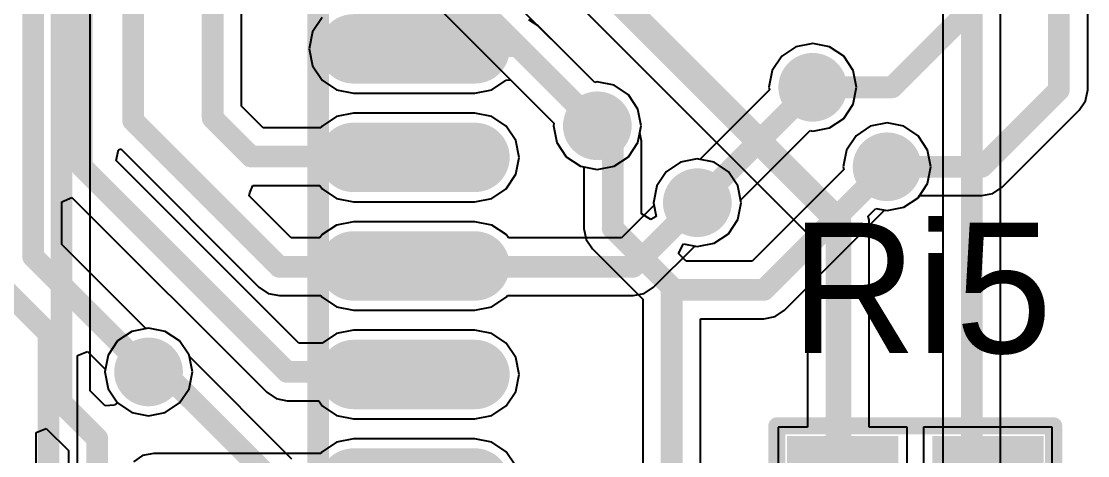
# Model space of a CAD drawing. Extents: x 60 to 151, y 116 to 276.
# Drawn here: x 85.82 to 98.3, y 175.06 to 180.14 of the extents above; entities that cross this region are included whole.
import ezdxf

# ---------------------------------------------------------------- set-up
doc = ezdxf.new("R2010")
doc.units = 0
doc.header["$MEASUREMENT"] = 0
doc.layers.get('0').update_dxf_attribs({"linetype": 'CONTINUOUS'})
for name, color, linetype in [('BOTTOMLAYER', 5, 'CONTINUOUS'), ('BOTTOMSOLDER', 6, 'CONTINUOUS'), ('MULTILAYER', 9, 'CONTINUOUS'), ('TOPLAYER', 1, 'CONTINUOUS'), ('TOPOVERLAY', 2, 'CONTINUOUS'), ('TOPPASTE', 8, 'CONTINUOUS'), ('TOPSOLDER', 216, 'CONTINUOUS'), ('VIAHOLELAYER', 16, 'CONTINUOUS')]:
    doc.layers.add(name, color=color, linetype=linetype)

# ---------------------------------------------------------------- blocks, each defined once
blk = doc.blocks.new('0603__57')
at = {"layer": 'TOPLAYER'}
for points in [[(-0.55, -0.6), (0.55, -0.6), (-0.55, 0.6), (0.55, 0.6)], [(1.15, -0.6), (2.25, -0.6), (1.15, 0.6), (2.25, 0.6)]]:
    blk.add_solid(points, dxfattribs=at)
at = {"layer": 'TOPOVERLAY', "const_width": 0.2}
for points in [[(-0.769, 0.819), (-0.769, -0.819)], [(2.469, 0.819), (-0.769, 0.819)], [(2.469, 0.819), (2.469, -0.819)], [(2.469, -0.819), (-0.769, -0.819)]]:
    blk.add_lwpolyline(points, dxfattribs=at)
at = {"layer": 'TOPOVERLAY', "const_width": 0.1}
for points in [[(-0.819, 0.819, 1), (-0.719, 0.819, 1)], [(-0.819, 0.819, 1), (-0.719, 0.819, 1)], [(2.419, 0.819, 1), (2.519, 0.819, 1)], [(2.419, 0.819, 1), (2.519, 0.819, 1)], [(-0.819, -0.819, 1), (-0.719, -0.819, 1)], [(-0.819, -0.819, 1), (-0.719, -0.819, 1)], [(2.419, -0.819, 1), (2.519, -0.819, 1)], [(2.419, -0.819, 1), (2.519, -0.819, 1)]]:
    blk.add_lwpolyline(points, format="xyb", close=True, dxfattribs=at)
at = {"layer": 'TOPPASTE'}
for points in [[(-0.55, -0.6), (0.55, -0.6), (-0.55, 0.6), (0.55, 0.6)], [(1.15, -0.6), (2.25, -0.6), (1.15, 0.6), (2.25, 0.6)]]:
    blk.add_solid(points, dxfattribs=at)
at = {"layer": 'TOPSOLDER'}
for points in [[(-0.652, -0.702), (0.652, -0.702), (-0.652, 0.702), (0.652, 0.702)], [(1.048, -0.702), (2.352, -0.702), (1.048, 0.702), (2.352, 0.702)]]:
    blk.add_solid(points, dxfattribs=at)
blk = doc.blocks.new('____14_96')
at = {"layer": 'TOPLAYER', "const_width": 0.61}
for points in [[(0.711, 0), (-0.711, 0)], [(6.999, 0), (5.577, 0)], [(0.711, -1.27), (-0.711, -1.27)], [(6.999, -1.27), (5.577, -1.27)], [(0.711, -2.54), (-0.711, -2.54)], [(6.999, -2.54), (5.577, -2.54)], [(0.711, -3.81), (-0.711, -3.81)], [(6.999, -3.81), (5.577, -3.81)], [(0.711, -5.08), (-0.711, -5.08)], [(6.999, -5.08), (5.577, -5.08)], [(0.711, -6.35), (-0.711, -6.35)], [(6.999, -6.35), (5.577, -6.35)], [(0.711, -7.62), (-0.711, -7.62)], [(6.999, -7.62), (5.577, -7.62)]]:
    blk.add_lwpolyline(points, dxfattribs=at)
at = {"layer": 'TOPLAYER', "const_width": 0.305}
for points in [[(-0.864, 0, 1), (-0.559, 0, 1)], [(0.559, 0, 1), (0.864, 0, 1)], [(5.424, 0, 1), (5.729, 0, 1)], [(6.847, 0, 1), (7.152, 0, 1)], [(-0.864, -1.27, 1), (-0.559, -1.27, 1)], [(0.559, -1.27, 1), (0.864, -1.27, 1)], [(5.424, -1.27, 1), (5.729, -1.27, 1)], [(6.847, -1.27, 1), (7.152, -1.27, 1)], [(-0.864, -2.54, 1), (-0.559, -2.54, 1)], [(0.559, -2.54, 1), (0.864, -2.54, 1)], [(5.424, -2.54, 1), (5.729, -2.54, 1)], [(6.847, -2.54, 1), (7.152, -2.54, 1)], [(-0.864, -3.81, 1), (-0.559, -3.81, 1)], [(0.559, -3.81, 1), (0.864, -3.81, 1)], [(5.424, -3.81, 1), (5.729, -3.81, 1)], [(6.847, -3.81, 1), (7.152, -3.81, 1)], [(-0.864, -5.08, 1), (-0.559, -5.08, 1)], [(0.559, -5.08, 1), (0.864, -5.08, 1)], [(5.424, -5.08, 1), (5.729, -5.08, 1)], [(6.847, -5.08, 1), (7.152, -5.08, 1)], [(-0.864, -6.35, 1), (-0.559, -6.35, 1)], [(0.559, -6.35, 1), (0.864, -6.35, 1)], [(5.424, -6.35, 1), (5.729, -6.35, 1)], [(6.847, -6.35, 1), (7.152, -6.35, 1)], [(-0.864, -7.62, 1), (-0.559, -7.62, 1)], [(0.559, -7.62, 1), (0.864, -7.62, 1)], [(5.424, -7.62, 1), (5.729, -7.62, 1)], [(6.847, -7.62, 1), (7.152, -7.62, 1)]]:
    blk.add_lwpolyline(points, format="xyb", close=True, dxfattribs=at)
at = {"layer": 'TOPOVERLAY', "const_width": 0.254}
for points in [[(1.124, -8.255), (1.124, 0.635)], [(1.124, 0.635), (2.509, 0.635)], [(3.779, 0.635), (5.164, 0.635)], [(5.164, -8.255), (5.164, 0.635)], [(1.124, -8.255), (5.164, -8.255)]]:
    blk.add_lwpolyline(points, dxfattribs=at)
at = {"layer": 'TOPOVERLAY', "const_width": 0.127}
for points in [[(1.06, 0.635, 1), (1.187, 0.635, 1)], [(1.06, 0.635, 1), (1.187, 0.635, 1)], [(2.445, 0.635, 1), (2.572, 0.635, 1)], [(2.445, 0.635, 1), (2.572, 0.635, 1)], [(3.715, 0.635, 1), (3.842, 0.635, 1)], [(3.715, 0.635, 1), (3.842, 0.635, 1)], [(5.1, 0.635, 1), (5.227, 0.635, 1)], [(5.1, 0.635, 1), (5.227, 0.635, 1)], [(1.06, -8.255, 1), (1.187, -8.255, 1)], [(1.06, -8.255, 1), (1.187, -8.255, 1)], [(5.1, -8.255, 1), (5.227, -8.255, 1)], [(5.1, -8.255, 1), (5.227, -8.255, 1)]]:
    blk.add_lwpolyline(points, format="xyb", close=True, dxfattribs=at)
at = {"layer": 'TOPOVERLAY', "const_width": 0.254}
blk.add_lwpolyline([(3.779, 0.635, -1), (2.509, 0.635)], format="xyb", dxfattribs=at)
at = {"layer": 'TOPPASTE', "const_width": 0.61}
for points in [[(0.711, 0), (-0.711, 0)], [(6.999, 0), (5.577, 0)], [(0.711, -1.27), (-0.711, -1.27)], [(6.999, -1.27), (5.577, -1.27)], [(0.711, -2.54), (-0.711, -2.54)], [(6.999, -2.54), (5.577, -2.54)], [(0.711, -3.81), (-0.711, -3.81)], [(6.999, -3.81), (5.577, -3.81)], [(0.711, -5.08), (-0.711, -5.08)], [(6.999, -5.08), (5.577, -5.08)], [(0.711, -6.35), (-0.711, -6.35)], [(6.999, -6.35), (5.577, -6.35)], [(0.711, -7.62), (-0.711, -7.62)], [(6.999, -7.62), (5.577, -7.62)]]:
    blk.add_lwpolyline(points, dxfattribs=at)
at = {"layer": 'TOPPASTE', "const_width": 0.305}
for points in [[(-0.864, 0, 1), (-0.559, 0, 1)], [(0.559, 0, 1), (0.864, 0, 1)], [(5.424, 0, 1), (5.729, 0, 1)], [(6.847, 0, 1), (7.152, 0, 1)], [(-0.864, -1.27, 1), (-0.559, -1.27, 1)], [(0.559, -1.27, 1), (0.864, -1.27, 1)], [(5.424, -1.27, 1), (5.729, -1.27, 1)], [(6.847, -1.27, 1), (7.152, -1.27, 1)], [(-0.864, -2.54, 1), (-0.559, -2.54, 1)], [(0.559, -2.54, 1), (0.864, -2.54, 1)], [(5.424, -2.54, 1), (5.729, -2.54, 1)], [(6.847, -2.54, 1), (7.152, -2.54, 1)], [(-0.864, -3.81, 1), (-0.559, -3.81, 1)], [(0.559, -3.81, 1), (0.864, -3.81, 1)], [(5.424, -3.81, 1), (5.729, -3.81, 1)], [(6.847, -3.81, 1), (7.152, -3.81, 1)], [(-0.864, -5.08, 1), (-0.559, -5.08, 1)], [(0.559, -5.08, 1), (0.864, -5.08, 1)], [(5.424, -5.08, 1), (5.729, -5.08, 1)], [(6.847, -5.08, 1), (7.152, -5.08, 1)], [(-0.864, -6.35, 1), (-0.559, -6.35, 1)], [(0.559, -6.35, 1), (0.864, -6.35, 1)], [(5.424, -6.35, 1), (5.729, -6.35, 1)], [(6.847, -6.35, 1), (7.152, -6.35, 1)], [(-0.864, -7.62, 1), (-0.559, -7.62, 1)], [(0.559, -7.62, 1), (0.864, -7.62, 1)], [(5.424, -7.62, 1), (5.729, -7.62, 1)], [(6.847, -7.62, 1), (7.152, -7.62, 1)]]:
    blk.add_lwpolyline(points, format="xyb", close=True, dxfattribs=at)
at = {"layer": 'TOPSOLDER', "const_width": 0.813}
for points in [[(0.711, 0), (-0.711, 0)], [(6.999, 0), (5.577, 0)], [(0.711, -1.27), (-0.711, -1.27)], [(6.999, -1.27), (5.577, -1.27)], [(0.711, -2.54), (-0.711, -2.54)], [(6.999, -2.54), (5.577, -2.54)], [(0.711, -3.81), (-0.711, -3.81)], [(6.999, -3.81), (5.577, -3.81)], [(0.711, -5.08), (-0.711, -5.08)], [(6.999, -5.08), (5.577, -5.08)], [(0.711, -6.35), (-0.711, -6.35)], [(6.999, -6.35), (5.577, -6.35)], [(0.711, -7.62), (-0.711, -7.62)], [(6.999, -7.62), (5.577, -7.62)]]:
    blk.add_lwpolyline(points, dxfattribs=at)
at = {"layer": 'TOPSOLDER', "const_width": 0.406}
for points in [[(-0.914, 0, 1), (-0.508, 0, 1)], [(0.508, 0, 1), (0.914, 0, 1)], [(5.374, 0, 1), (5.78, 0, 1)], [(6.796, 0, 1), (7.202, 0, 1)], [(-0.914, -1.27, 1), (-0.508, -1.27, 1)], [(0.508, -1.27, 1), (0.914, -1.27, 1)], [(5.374, -1.27, 1), (5.78, -1.27, 1)], [(6.796, -1.27, 1), (7.202, -1.27, 1)], [(-0.914, -2.54, 1), (-0.508, -2.54, 1)], [(0.508, -2.54, 1), (0.914, -2.54, 1)], [(5.374, -2.54, 1), (5.78, -2.54, 1)], [(6.796, -2.54, 1), (7.202, -2.54, 1)], [(-0.914, -3.81, 1), (-0.508, -3.81, 1)], [(0.508, -3.81, 1), (0.914, -3.81, 1)], [(5.374, -3.81, 1), (5.78, -3.81, 1)], [(6.796, -3.81, 1), (7.202, -3.81, 1)], [(-0.914, -5.08, 1), (-0.508, -5.08, 1)], [(0.508, -5.08, 1), (0.914, -5.08, 1)], [(5.374, -5.08, 1), (5.78, -5.08, 1)], [(6.796, -5.08, 1), (7.202, -5.08, 1)], [(-0.914, -6.35, 1), (-0.508, -6.35, 1)], [(0.508, -6.35, 1), (0.914, -6.35, 1)], [(5.374, -6.35, 1), (5.78, -6.35, 1)], [(6.796, -6.35, 1), (7.202, -6.35, 1)], [(-0.914, -7.62, 1), (-0.508, -7.62, 1)], [(0.508, -7.62, 1), (0.914, -7.62, 1)], [(5.374, -7.62, 1), (5.78, -7.62, 1)], [(6.796, -7.62, 1), (7.202, -7.62, 1)]]:
    blk.add_lwpolyline(points, format="xyb", close=True, dxfattribs=at)

msp = doc.modelspace()

# ---------------------------------------------------------------- linework, layer by layer
at = {"layer": 'BOTTOMLAYER'}
for p, q in [((96.605, 182.646), (96.605, 174.945)), ((97.279, 174.806), (97.279, 182.646)), ((86.629, 175.815), (86.629, 181.901)), ((92.531, 179.423), (90.61, 181.344)), ((90.233, 180.769), (92.055, 178.947)), ((94.886, 179.84), (94.719, 179.729)), ((95.082, 179.879), (94.886, 179.84)), ((95.278, 179.84), (95.082, 179.879)), ((95.445, 179.729), (95.278, 179.84)), ((94.719, 179.729), (94.608, 179.562)), ((95.556, 179.562), (95.445, 179.729)), ((94.608, 179.562), (94.569, 179.366)), ((95.595, 179.366), (95.556, 179.562)), ((92.562, 179.429), (92.531, 179.423)), ((92.758, 179.39), (92.562, 179.429)), ((92.925, 179.279), (92.758, 179.39)), ((93.036, 179.112), (92.925, 179.279)), ((94.575, 179.335), (93.763, 178.523)), ((94.569, 179.366), (94.575, 179.335)), ((95.556, 179.17), (95.595, 179.366)), ((95.445, 179.003), (95.556, 179.17)), ((93.075, 178.916), (93.036, 179.112)), ((92.055, 178.947), (92.049, 178.916)), ((92.049, 178.916), (92.088, 178.72)), ((93.059, 178.835), (93.075, 178.916)), ((95.278, 178.892), (95.445, 179.003)), ((95.756, 178.91), (95.589, 178.799)), ((95.952, 178.949), (95.756, 178.91)), ((96.148, 178.91), (95.952, 178.949)), ((96.315, 178.799), (96.148, 178.91)), ((93.079, 178.736), (93.059, 178.835)), ((94.239, 178.047), (95.051, 178.859)), ((95.051, 178.859), (95.082, 178.853)), ((95.082, 178.853), (95.278, 178.892)), ((95.589, 178.799), (95.478, 178.632)), ((96.426, 178.632), (96.315, 178.799)), ((92.088, 178.72), (92.199, 178.553)), ((93.079, 177.886), (93.079, 178.736)), ((92.199, 178.553), (92.366, 178.442)), ((93.732, 178.529), (93.536, 178.49)), ((93.763, 178.523), (93.732, 178.529)), ((95.478, 178.632), (95.439, 178.436)), ((96.465, 178.436), (96.426, 178.632)), ((92.366, 178.442), (92.405, 178.434)), ((92.405, 178.434), (92.405, 177.716)), ((93.536, 178.49), (93.369, 178.379)), ((95.445, 178.405), (94.373, 177.333)), ((95.439, 178.436), (95.445, 178.405)), ((96.426, 178.24), (96.465, 178.436)), ((93.369, 178.379), (93.258, 178.212)), ((93.258, 178.212), (93.219, 178.016)), ((96.315, 178.073), (96.426, 178.24)), ((94.245, 178.016), (94.239, 178.047)), ((96.148, 177.962), (96.315, 178.073)), ((93.219, 178.016), (93.251, 177.855)), ((94.206, 177.82), (94.245, 178.016)), ((94.75, 176.758), (95.921, 177.929)), ((95.921, 177.929), (95.952, 177.923)), ((95.952, 177.923), (96.148, 177.962)), ((93.188, 177.821), (93.079, 177.886)), ((93.251, 177.855), (93.188, 177.821)), ((94.095, 177.653), (94.206, 177.82)), ((92.405, 177.716), (92.431, 177.587)), ((93.928, 177.542), (94.095, 177.653)), ((92.431, 177.587), (92.504, 177.478)), ((93.511, 177.423), (93.571, 177.535)), ((93.571, 177.535), (93.732, 177.503)), ((93.732, 177.503), (93.928, 177.542)), ((92.504, 177.478), (92.504, 177.478)), ((92.504, 177.478), (92.504, 177.478)), ((92.504, 177.478), (93.095, 176.887)), ((93.601, 177.333), (93.511, 177.423)), ((94.373, 177.333), (93.601, 177.333)), ((93.095, 176.887), (93.095, 173.745)), ((93.769, 173.606), (93.769, 176.659)), ((93.769, 176.659), (94.512, 176.659)), ((94.512, 176.659), (94.641, 176.685)), ((94.641, 176.685), (94.75, 176.758)), ((94.75, 176.758), (94.75, 176.758)), ((94.75, 176.758), (94.75, 176.758)), ((87.312, 176.549), (87.116, 176.51)), ((87.508, 176.51), (87.312, 176.549)), ((87.116, 176.51), (86.949, 176.399)), ((87.675, 176.399), (87.508, 176.51)), ((86.949, 176.399), (86.838, 176.232)), ((87.786, 176.232), (87.675, 176.399)), ((86.838, 176.232), (86.799, 176.036)), ((87.79, 176.215), (87.786, 176.232)), ((88.99, 175.014), (87.79, 176.215)), ((86.799, 176.036), (86.838, 175.84)), ((86.803, 175.641), (86.629, 175.815)), ((86.838, 175.84), (86.948, 175.675)), ((86.923, 175.654), (86.914, 175.646)), ((86.948, 175.675), (86.923, 175.654)), ((86.923, 175.654), (86.923, 175.654)), ((86.948, 175.675), (86.948, 175.675)), ((86.914, 175.646), (86.803, 175.641)), ((85.999, 175.327), (86.116, 175.376)), ((85.999, 166.546), (85.999, 175.327)), ((86.116, 175.376), (86.375, 175.117)), ((86.375, 175.117), (86.375, 165.518))]:
    msp.add_line(p, q, dxfattribs=at)
at = {"layer": 'BOTTOMLAYER', "const_width": 0.254}
for points in [[(86.292, 175.676), (86.292, 183.326)], [(96.942, 174.806), (96.942, 183.206)], [(90.372, 181.106), (92.532, 178.946)], [(93.732, 178.016), (95.082, 179.366)], [(92.532, 178.946), (92.562, 178.946)], [(92.562, 178.916), (92.742, 178.736)], [(92.742, 177.716), (92.742, 178.736)], [(94.512, 176.996), (95.952, 178.436)], [(92.742, 177.716), (93.462, 176.996)], [(93.432, 173.606), (93.432, 177.026)], [(93.462, 176.996), (94.512, 176.996)], [(87.312, 176.036), (87.492, 176.036)], [(87.492, 176.036), (88.752, 174.776)], [(86.292, 175.676), (86.712, 175.256)], [(86.712, 165.266), (86.712, 175.256)]]:
    msp.add_lwpolyline(points, dxfattribs=at)
at = {"layer": 'BOTTOMLAYER'}
for points, const_width in [([(94.932, 179.366, 1), (95.232, 179.366, 1)], 0.3), ([(95.018, 179.366, 1), (95.145, 179.366, 1)], 0.127), ([(92.412, 178.916, 1), (92.712, 178.916, 1)], 0.3), ([(92.468, 178.946, 1), (92.595, 178.946, 1)], 0.127), ([(92.468, 178.946, 1), (92.595, 178.946, 1)], 0.127), ([(92.498, 178.946, 1), (92.625, 178.946, 1)], 0.127), ([(92.498, 178.916, 1), (92.625, 178.916, 1)], 0.127), ([(92.678, 178.736, 1), (92.805, 178.736, 1)], 0.127), ([(92.678, 178.736, 1), (92.805, 178.736, 1)], 0.127), ([(95.802, 178.436, 1), (96.102, 178.436, 1)], 0.3), ([(95.889, 178.436, 1), (96.016, 178.436, 1)], 0.127), ([(93.582, 178.016, 1), (93.882, 178.016, 1)], 0.3), ([(93.668, 178.016, 1), (93.795, 178.016, 1)], 0.127), ([(92.678, 177.716, 1), (92.805, 177.716, 1)], 0.127), ([(92.678, 177.716, 1), (92.805, 177.716, 1)], 0.127), ([(93.369, 177.026, 1), (93.496, 177.026, 1)], 0.127), ([(93.399, 176.996, 1), (93.526, 176.996, 1)], 0.127), ([(93.399, 176.996, 1), (93.526, 176.996, 1)], 0.127), ([(94.449, 176.996, 1), (94.576, 176.996, 1)], 0.127), ([(94.449, 176.996, 1), (94.576, 176.996, 1)], 0.127), ([(87.162, 176.036, 1), (87.462, 176.036, 1)], 0.3), ([(87.248, 176.036, 1), (87.375, 176.036, 1)], 0.127), ([(87.428, 176.036, 1), (87.555, 176.036, 1)], 0.127), ([(87.428, 176.036, 1), (87.555, 176.036, 1)], 0.127), ([(86.228, 175.676, 1), (86.355, 175.676, 1)], 0.127), ([(86.228, 175.676, 1), (86.355, 175.676, 1)], 0.127), ([(86.649, 175.256, 1), (86.776, 175.256, 1)], 0.127), ([(86.649, 175.256, 1), (86.776, 175.256, 1)], 0.127)]:
    msp.add_lwpolyline(points, format="xyb", close=True, dxfattribs=dict(at, const_width=const_width))
at = {"layer": 'BOTTOMSOLDER', "const_width": 0.402}
for points in [[(94.881, 179.366, 1), (95.283, 179.366, 1)], [(92.361, 178.916, 1), (92.763, 178.916, 1)], [(95.751, 178.436, 1), (96.153, 178.436, 1)], [(93.531, 178.016, 1), (93.933, 178.016, 1)], [(87.111, 176.036, 1), (87.513, 176.036, 1)]]:
    msp.add_lwpolyline(points, format="xyb", close=True, dxfattribs=at)
at = {"layer": 'MULTILAYER', "const_width": 0.3}
for points in [[(94.932, 179.366, 1), (95.232, 179.366, 1)], [(92.412, 178.916, 1), (92.712, 178.916, 1)], [(95.802, 178.436, 1), (96.102, 178.436, 1)], [(93.582, 178.016, 1), (93.882, 178.016, 1)], [(87.162, 176.036, 1), (87.462, 176.036, 1)]]:
    msp.add_lwpolyline(points, format="xyb", close=True, dxfattribs=at)
at = {"layer": 'TOPLAYER'}
for p, q in [((88.399, 179.145), (88.399, 181.756)), ((91.873, 180.806), (95.022, 177.657)), ((98.299, 179.336), (98.299, 180.479)), ((89.343, 180.182), (89.23, 180.014)), ((91.87, 180.084), (91.761, 180.157)), ((92.531, 179.423), (91.87, 180.084)), ((89.23, 180.014), (89.191, 179.816)), ((89.191, 179.816), (89.23, 179.618)), ((89.23, 179.618), (89.343, 179.45)), ((89.343, 179.45), (89.511, 179.337)), ((91.329, 179.337), (91.497, 179.45)), ((91.497, 179.45), (91.547, 179.455)), ((91.547, 179.455), (92.055, 178.947)), ((92.562, 179.429), (92.531, 179.423)), ((92.758, 179.39), (92.562, 179.429)), ((89.511, 179.337), (89.709, 179.298)), ((89.709, 179.298), (91.131, 179.298)), ((91.131, 179.298), (91.329, 179.337)), ((92.925, 179.279), (92.758, 179.39)), ((93.036, 179.112), (92.925, 179.279)), ((98.273, 179.207), (98.299, 179.336)), ((88.651, 178.893), (88.399, 179.145)), ((98.2, 179.098), (98.273, 179.207)), ((89.511, 179.025), (89.343, 178.912)), ((89.709, 179.064), (89.511, 179.025)), ((91.131, 179.064), (89.709, 179.064)), ((91.329, 179.025), (91.131, 179.064)), ((91.497, 178.912), (91.329, 179.025)), ((93.075, 178.916), (93.036, 179.112)), ((97.3, 178.198), (98.2, 179.098)), ((98.2, 179.098), (98.2, 179.098)), ((98.2, 179.098), (98.2, 179.098)), ((89.343, 178.912), (89.329, 178.893)), ((91.61, 178.744), (91.497, 178.912)), ((92.055, 178.947), (92.049, 178.916)), ((92.049, 178.916), (92.088, 178.72)), ((93.036, 178.72), (93.075, 178.916)), ((89.329, 178.893), (88.651, 178.893)), ((86.959, 178.635), (86.986, 178.646)), ((86.986, 178.646), (88.604, 177.028)), ((91.649, 178.546), (91.61, 178.744)), ((92.088, 178.72), (92.199, 178.553)), ((92.925, 178.553), (93.036, 178.72)), ((86.934, 178.51), (86.959, 178.635)), ((91.61, 178.348), (91.649, 178.546)), ((92.199, 178.553), (92.366, 178.442)), ((92.758, 178.442), (92.925, 178.553)), ((93.732, 178.529), (93.536, 178.49)), ((93.928, 178.49), (93.732, 178.529)), ((89.071, 176.373), (86.934, 178.51)), ((92.366, 178.442), (92.562, 178.403)), ((92.562, 178.403), (92.758, 178.442)), ((93.536, 178.49), (93.369, 178.379)), ((94.095, 178.379), (93.928, 178.49)), ((91.497, 178.18), (91.61, 178.348)), ((93.369, 178.379), (93.258, 178.212)), ((94.206, 178.212), (94.095, 178.379)), ((88.495, 178.132), (88.531, 178.219)), ((88.531, 178.219), (89.316, 178.219)), ((89.316, 178.219), (89.343, 178.18)), ((89.343, 178.18), (89.511, 178.067)), ((91.329, 178.067), (91.497, 178.18)), ((93.258, 178.212), (93.219, 178.016)), ((94.245, 178.016), (94.206, 178.212)), ((97.191, 178.125), (97.3, 178.198)), ((97.3, 178.198), (97.3, 178.198)), ((97.3, 178.198), (97.3, 178.198)), ((86.299, 178.027), (86.416, 178.076)), ((86.299, 177.525), (86.299, 178.027)), ((86.416, 178.076), (88.694, 175.798)), ((88.488, 178.097), (88.495, 178.132)), ((88.981, 177.603), (88.488, 178.097)), ((89.511, 178.067), (89.709, 178.028)), ((89.709, 178.028), (91.131, 178.028)), ((91.131, 178.028), (91.329, 178.067)), ((96.148, 177.962), (96.315, 178.073)), ((96.315, 178.073), (96.332, 178.099)), ((96.332, 178.099), (97.062, 178.099)), ((97.062, 178.099), (97.191, 178.125)), ((93.225, 177.985), (92.843, 177.603)), ((93.219, 178.016), (93.225, 177.985)), ((94.206, 177.82), (94.245, 178.016)), ((95.732, 177.859), (95.821, 177.949)), ((95.821, 177.949), (95.952, 177.923)), ((95.952, 177.923), (96.148, 177.962)), ((89.709, 177.794), (89.511, 177.755)), ((91.131, 177.794), (89.709, 177.794)), ((91.329, 177.755), (91.131, 177.794)), ((94.095, 177.653), (94.206, 177.82)), ((95.742, 177.806), (95.732, 177.859)), ((95.742, 175.389), (95.742, 177.806)), ((89.511, 177.755), (89.343, 177.642)), ((91.497, 177.642), (91.329, 177.755)), ((93.928, 177.542), (94.095, 177.653)), ((95.022, 177.657), (95.022, 175.389)), ((87.281, 176.543), (86.299, 177.525)), ((89.316, 177.603), (88.981, 177.603)), ((89.343, 177.642), (89.316, 177.603)), ((91.524, 177.603), (91.497, 177.642)), ((92.843, 177.603), (91.524, 177.603)), ((93.732, 177.503), (93.928, 177.542)), ((93.22, 177.028), (93.701, 177.509)), ((93.701, 177.509), (93.732, 177.503)), ((88.604, 177.028), (88.604, 177.028)), ((88.604, 177.028), (88.604, 177.028)), ((88.604, 177.028), (88.604, 177.028)), ((88.604, 177.028), (88.604, 177.028)), ((88.604, 177.028), (88.604, 177.028)), ((88.604, 177.028), (88.604, 177.028)), ((88.604, 177.028), (88.604, 177.028)), ((88.604, 177.028), (88.604, 177.028)), ((88.604, 177.028), (88.604, 177.028)), ((88.604, 177.028), (88.604, 177.028)), ((88.604, 177.028), (88.604, 177.028)), ((88.604, 177.028), (88.713, 176.955)), ((93.111, 176.955), (93.22, 177.028)), ((93.22, 177.028), (93.22, 177.028)), ((93.22, 177.028), (93.22, 177.028)), ((88.713, 176.955), (88.842, 176.929)), ((88.842, 176.929), (89.329, 176.929)), ((89.329, 176.929), (89.343, 176.91)), ((89.343, 176.91), (89.511, 176.797)), ((91.329, 176.797), (91.497, 176.91)), ((91.497, 176.91), (91.511, 176.929)), ((91.511, 176.929), (92.982, 176.929)), ((92.982, 176.929), (93.111, 176.955)), ((89.511, 176.797), (89.709, 176.758)), ((91.131, 176.758), (91.329, 176.797)), ((89.709, 176.758), (91.131, 176.758)), ((87.312, 176.549), (87.281, 176.543)), ((87.508, 176.51), (87.312, 176.549)), ((89.709, 176.524), (89.511, 176.485)), ((91.131, 176.524), (89.709, 176.524)), ((91.329, 176.485), (91.131, 176.524)), ((87.675, 176.399), (87.508, 176.51)), ((89.511, 176.485), (89.343, 176.373)), ((91.497, 176.372), (91.329, 176.485)), ((86.479, 176.227), (86.596, 176.276)), ((86.596, 176.276), (86.805, 176.067)), ((87.786, 176.232), (87.675, 176.399)), ((89.343, 176.373), (89.071, 176.373)), ((91.61, 176.204), (91.497, 176.372)), ((86.479, 174.521), (86.479, 176.227)), ((87.825, 176.036), (87.786, 176.232)), ((91.649, 176.006), (91.61, 176.204)), ((86.805, 176.067), (86.799, 176.036)), ((86.799, 176.036), (86.838, 175.84)), ((87.786, 175.84), (87.825, 176.036)), ((91.61, 175.808), (91.649, 176.006)), ((86.838, 175.84), (86.949, 175.673)), ((87.675, 175.673), (87.786, 175.84)), ((88.694, 175.798), (88.803, 175.725)), ((91.497, 175.64), (91.61, 175.808)), ((86.949, 175.673), (87.116, 175.562)), ((87.508, 175.562), (87.675, 175.673)), ((88.803, 175.725), (88.932, 175.699)), ((88.932, 175.699), (89.303, 175.699)), ((89.303, 175.699), (89.343, 175.64)), ((87.116, 175.562), (87.312, 175.523)), ((87.312, 175.523), (87.508, 175.562)), ((89.343, 175.64), (89.511, 175.527)), ((89.511, 175.527), (89.709, 175.488)), ((91.131, 175.488), (91.329, 175.527)), ((91.329, 175.527), (91.497, 175.64)), ((89.709, 175.488), (91.131, 175.488)), ((95.022, 175.389), (94.679, 175.389)), ((94.679, 175.389), (94.679, 173.783)), ((96.185, 175.389), (95.742, 175.389)), ((96.185, 173.783), (96.185, 175.389)), ((97.885, 175.389), (96.379, 175.389)), ((96.379, 175.389), (96.379, 173.783)), ((97.885, 174.489), (97.885, 175.389)), ((89.511, 175.215), (89.343, 175.102)), ((89.709, 175.254), (89.511, 175.215)), ((91.131, 175.254), (89.709, 175.254)), ((91.329, 175.215), (91.131, 175.254)), ((91.497, 175.102), (91.329, 175.215)), ((87.243, 175.057), (87.134, 174.984)), ((87.372, 175.083), (87.243, 175.057)), ((89.329, 175.083), (87.372, 175.083)), ((89.343, 175.102), (89.329, 175.083)), ((91.61, 174.934), (91.497, 175.102))]:
    msp.add_line(p, q, dxfattribs=at)
for points, const_width in [([(87.132, 178.976), (87.132, 183.206)], 0.254), ([(88.062, 179.006), (88.062, 182.126)], 0.254), ([(86.532, 178.436), (86.532, 181.586)], 0.254), ([(92.022, 181.166), (95.382, 177.806)], 0.3), ([(97.962, 179.336), (97.962, 180.866)], 0.254), ([(85.962, 177.386), (85.962, 180.596)], 0.254), ([(96.012, 179.366), (97.032, 180.386)], 0.254), ([(90.432, 179.846), (91.632, 179.846)], 0.254), ([(91.632, 179.846), (92.562, 178.916)], 0.254), ([(95.082, 179.366), (96.012, 179.366)], 0.254), ([(97.062, 178.436), (97.962, 179.336)], 0.254), ([(87.132, 178.976), (88.842, 177.266)], 0.254), ([(88.062, 179.006), (88.512, 178.556)], 0.254), ([(88.512, 178.556), (90.552, 178.556)], 0.254), ([(90.552, 178.556), (90.582, 178.586)], 0.254), ([(86.532, 178.436), (88.932, 176.036)], 0.254), ([(95.952, 178.436), (97.062, 178.436)], 0.254), ([(92.982, 177.266), (93.732, 178.016)], 0.254), ([(95.382, 174.506), (95.382, 177.806)], 0.3), ([(85.962, 177.386), (87.312, 176.036)], 0.254), ([(88.842, 177.266), (90.42, 177.266)], 0.254), ([(90.462, 177.266), (92.982, 177.266)], 0.254), ([(85.505, 177.123), (86.142, 176.486)], 0.254), ([(86.142, 170.576), (86.142, 176.486)], 0.254), ([(88.932, 176.036), (90.552, 176.036)], 0.254)]:
    msp.add_lwpolyline(points, dxfattribs=dict(at, const_width=const_width))
for points, const_width in [([(90.369, 179.846, 1), (90.496, 179.846, 1)], 0.127), ([(91.569, 179.846, 1), (91.696, 179.846, 1)], 0.127), ([(91.569, 179.846, 1), (91.696, 179.846, 1)], 0.127), ([(94.932, 179.366, 1), (95.232, 179.366, 1)], 0.3), ([(95.018, 179.366, 1), (95.145, 179.366, 1)], 0.127), ([(95.949, 179.366, 1), (96.076, 179.366, 1)], 0.127), ([(95.949, 179.366, 1), (96.076, 179.366, 1)], 0.127), ([(97.899, 179.336, 1), (98.026, 179.336, 1)], 0.127), ([(97.899, 179.336, 1), (98.026, 179.336, 1)], 0.127), ([(92.412, 178.916, 1), (92.712, 178.916, 1)], 0.3), ([(87.068, 178.976, 1), (87.195, 178.976, 1)], 0.127), ([(87.068, 178.976, 1), (87.195, 178.976, 1)], 0.127), ([(87.999, 179.006, 1), (88.126, 179.006, 1)], 0.127), ([(87.999, 179.006, 1), (88.126, 179.006, 1)], 0.127), ([(92.498, 178.916, 1), (92.625, 178.916, 1)], 0.127), ([(88.448, 178.556, 1), (88.575, 178.556, 1)], 0.127), ([(88.448, 178.556, 1), (88.575, 178.556, 1)], 0.127), ([(90.489, 178.556, 1), (90.616, 178.556, 1)], 0.127), ([(90.489, 178.556, 1), (90.616, 178.556, 1)], 0.127), ([(90.519, 178.586, 1), (90.646, 178.586, 1)], 0.127), ([(95.802, 178.436, 1), (96.102, 178.436, 1)], 0.3), ([(86.469, 178.436, 1), (86.596, 178.436, 1)], 0.127), ([(86.469, 178.436, 1), (86.596, 178.436, 1)], 0.127), ([(95.889, 178.436, 1), (96.016, 178.436, 1)], 0.127), ([(96.998, 178.436, 1), (97.125, 178.436, 1)], 0.127), ([(96.998, 178.436, 1), (97.125, 178.436, 1)], 0.127), ([(93.582, 178.016, 1), (93.882, 178.016, 1)], 0.3), ([(93.668, 178.016, 1), (93.795, 178.016, 1)], 0.127), ([(95.307, 177.806, 1), (95.457, 177.806, 1)], 0.15), ([(95.307, 177.806, 1), (95.457, 177.806, 1)], 0.15), ([(85.898, 177.386, 1), (86.025, 177.386, 1)], 0.127), ([(85.898, 177.386, 1), (86.025, 177.386, 1)], 0.127), ([(88.778, 177.266, 1), (88.905, 177.266, 1)], 0.127), ([(88.778, 177.266, 1), (88.905, 177.266, 1)], 0.127), ([(90.356, 177.266, 1), (90.483, 177.266, 1)], 0.127), ([(90.399, 177.266, 1), (90.526, 177.266, 1)], 0.127), ([(92.918, 177.266, 1), (93.045, 177.266, 1)], 0.127), ([(92.918, 177.266, 1), (93.045, 177.266, 1)], 0.127), ([(86.078, 176.486, 1), (86.205, 176.486, 1)], 0.127), ([(86.078, 176.486, 1), (86.205, 176.486, 1)], 0.127), ([(87.162, 176.036, 1), (87.462, 176.036, 1)], 0.3), ([(87.248, 176.036, 1), (87.375, 176.036, 1)], 0.127), ([(88.869, 176.036, 1), (88.996, 176.036, 1)], 0.127), ([(88.869, 176.036, 1), (88.996, 176.036, 1)], 0.127), ([(90.489, 176.036, 1), (90.616, 176.036, 1)], 0.127)]:
    msp.add_lwpolyline(points, format="xyb", close=True, dxfattribs=dict(at, const_width=const_width))
at = {"layer": 'TOPSOLDER', "const_width": 0.402}
for points in [[(94.881, 179.366, 1), (95.283, 179.366, 1)], [(92.361, 178.916, 1), (92.763, 178.916, 1)], [(95.751, 178.436, 1), (96.153, 178.436, 1)], [(93.531, 178.016, 1), (93.933, 178.016, 1)], [(87.111, 176.036, 1), (87.513, 176.036, 1)]]:
    msp.add_lwpolyline(points, format="xyb", close=True, dxfattribs=at)
at = {"layer": 'VIAHOLELAYER', "const_width": 0.15}
for points in [[(95.007, 179.366, 1), (95.157, 179.366, 1)], [(92.487, 178.916, 1), (92.637, 178.916, 1)], [(95.877, 178.436, 1), (96.027, 178.436, 1)], [(93.657, 178.016, 1), (93.807, 178.016, 1)], [(87.237, 176.036, 1), (87.387, 176.036, 1)]]:
    msp.add_lwpolyline(points, format="xyb", close=True, dxfattribs=at)

# ---------------------------------------------------------------- block references
msp.add_blockref('____14_96', (84.132, 181.086))
at = {"rotation": 180}
msp.add_blockref('0603__57', (97.132, 174.586), dxfattribs=at)

# ---------------------------------------------------------------- texts
at = {"layer": 'TOPOVERLAY'}
msp.add_text('Ri5', height=1.524, dxfattribs=at).set_placement((94.825, 176.257))

doc.saveas('drawing.dxf')
